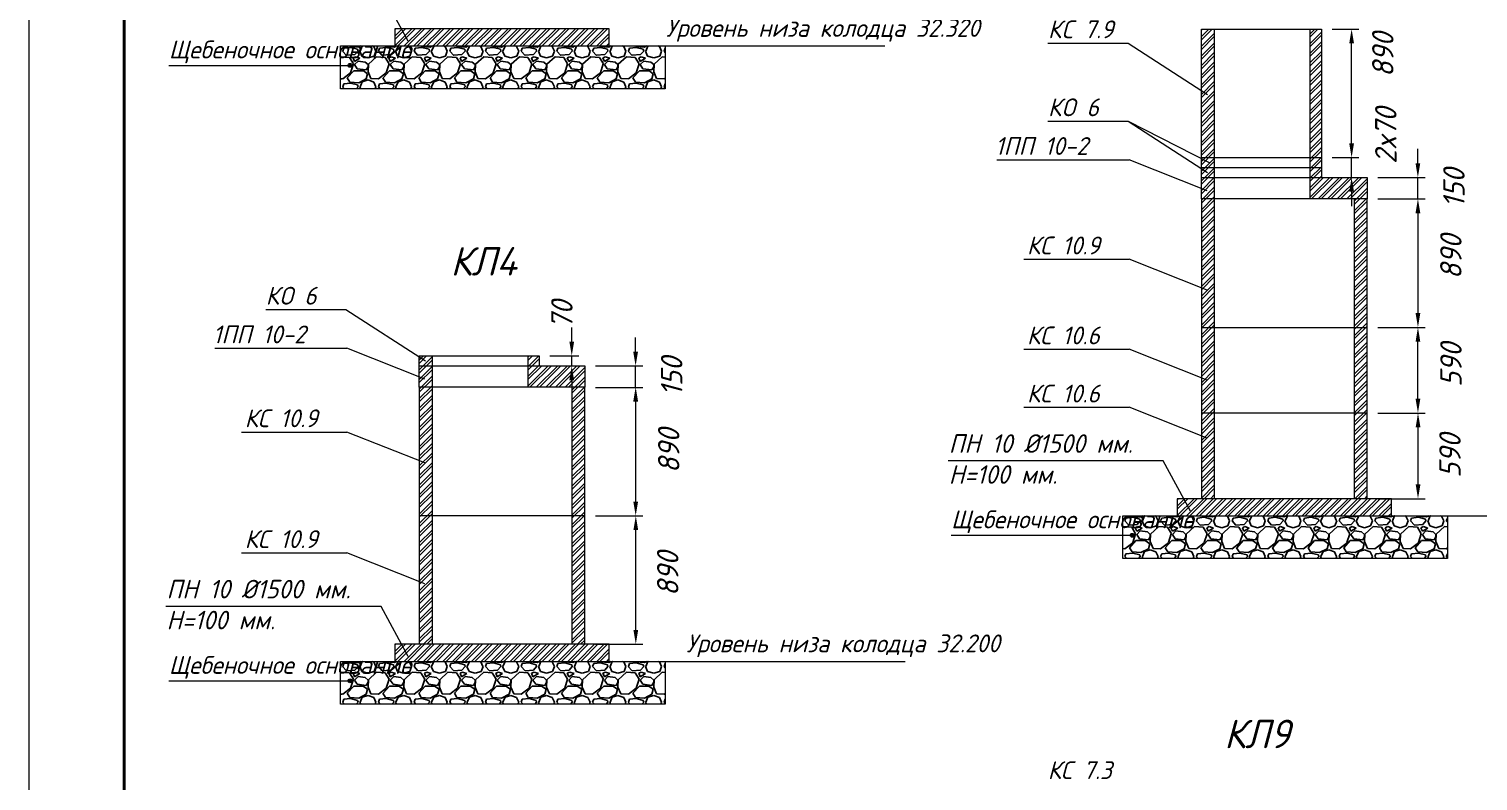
# Model space of a CAD drawing. Header units: millimetres. Extents: x 946 to 259010, y 548 to 42559.
# Drawn here: x 165217 to 185507, y 11764 to 22301 of the extents above; entities that cross this region are included whole.
import ezdxf

# ---------------------------------------------------------------- set-up
doc = ezdxf.new("R2010")
doc.units = ezdxf.units.MM
doc.layers.add('.', color=7, linetype='Continuous', lineweight=0, true_color=0xffffff)
for name, color, linetype, lineweight in [('00-рамка', 7, 'Continuous', 40), ('Канализация К1', 14, 'Continuous', 40), ('норма', 7, 'Continuous', 50), ('Размеры КР', 23, 'Continuous', 13), ('Тонко', 7, 'Continuous', 15)]:
    doc.layers.add(name, color=color, linetype=linetype, lineweight=lineweight)
doc.styles.add('GOST-2.304_Type-B_italic', font='GOST Common Italic.ttf')
doc.styles.add('ГОСТ', font='GOST Common Italic.ttf', dxfattribs={"height": 300})
doc.dimstyles.new('М 50', dxfattribs={"dimscale": 0, "dimtxt": 300, "dimasz": 200, "dimexe": 100, "dimexo": 150, "dimgap": 70, "dimtad": 1, "dimdec": 0, "dimlfac": 0.5, "dimdsep": 46, "dimtxsty": 'ГОСТ', "dimcen": 100, "dimdle": 150, "dimclrd": 256, "dimclre": 256, "dimclrt": 256, "dimazin": 3, "dimtfac": 1, "dimtdec": 0, "dimtmove": 1, "dimatfit": 3, "dimfxl": 100, "dimtolj": 1, "dimlwd": -1, "dimlwe": -1, "dimarcsym": 0})

# ---------------------------------------------------------------- blocks, each defined once
blk = doc.blocks.new('*D58')
at = {"layer": 'Defpoints', "color": 0, "transparency": 16777216}
for p in [(173000, 15480), (173714, 15480), (173000, 13680)]:
    blk.add_point(p, dxfattribs=at)
at = {"layer": 'Размеры КР', "transparency": 16777216}
for p, q in [((173150, 15480), (173814, 15480)), ((173714, 13880), (173714, 15280)), ((173150, 13680), (173814, 13680))]:
    blk.add_line(p, q, dxfattribs=at)
for points in [[(173681, 15280), (173747, 15280), (173714, 15480)], [(173681, 13880), (173747, 13880), (173714, 13680)]]:
    blk.add_solid(points, dxfattribs=at)
at = {"layer": 'Размеры КР', "lineweight": 13, "transparency": 16777216, "insert": (174161, 14666), "char_height": 300, "attachment_point": 5, "rotation": 90, "style": 'ГОСТ'}
blk.add_mtext('\\A1;890', dxfattribs=at)
blk = doc.blocks.new('*D59')
at = {"layer": 'Defpoints', "color": 0, "transparency": 16777216}
for p in [(173000, 17280), (173713, 17280), (173000, 15480)]:
    blk.add_point(p, dxfattribs=at)
at = {"layer": 'Размеры КР', "transparency": 16777216}
for p, q in [((173150, 17280), (173813, 17280)), ((173713, 15680), (173713, 17080)), ((173150, 15480), (173813, 15480))]:
    blk.add_line(p, q, dxfattribs=at)
for points in [[(173679, 17080), (173746, 17080), (173713, 17280)], [(173679, 15680), (173746, 15680), (173713, 15480)]]:
    blk.add_solid(points, dxfattribs=at)
at = {"layer": 'Размеры КР', "lineweight": 13, "transparency": 16777216, "insert": (174175, 16389), "char_height": 300, "attachment_point": 5, "rotation": 90, "style": 'ГОСТ'}
blk.add_mtext('\\A1;890', dxfattribs=at)
blk = doc.blocks.new('*D60')
at = {"layer": 'Defpoints', "color": 0, "transparency": 16777216}
for p in [(173000, 17580), (173711, 17580), (173000, 17280)]:
    blk.add_point(p, dxfattribs=at)
at = {"layer": 'Размеры КР', "transparency": 16777216}
for p, q in [((173711, 17780), (173711, 17980)), ((173150, 17580), (173811, 17580)), ((173711, 17280), (173711, 17580)), ((173150, 17280), (173811, 17280)), ((173711, 17080), (173711, 16880))]:
    blk.add_line(p, q, dxfattribs=at)
for points in [[(173678, 17780), (173745, 17780), (173711, 17580)], [(173678, 17080), (173745, 17080), (173711, 17280)]]:
    blk.add_solid(points, dxfattribs=at)
at = {"layer": 'Размеры КР', "lineweight": 13, "transparency": 16777216, "insert": (174217, 17430), "char_height": 300, "attachment_point": 5, "rotation": 90, "style": 'ГОСТ'}
blk.add_mtext('\\A1;150', dxfattribs=at)
blk = doc.blocks.new('*D61')
at = {"layer": 'Defpoints', "color": 0, "transparency": 16777216}
for p in [(172360, 17720), (172817, 17720), (172360, 17580)]:
    blk.add_point(p, dxfattribs=at)
at = {"layer": 'Размеры КР', "transparency": 16777216}
for p, q in [((172817, 17920), (172817, 18120)), ((172510, 17720), (172917, 17720)), ((172817, 17580), (172817, 17720)), ((172510, 17580), (172917, 17580)), ((172817, 17380), (172817, 17180))]:
    blk.add_line(p, q, dxfattribs=at)
for points in [[(172784, 17920), (172850, 17920), (172817, 17720)], [(172784, 17380), (172850, 17380), (172817, 17580)]]:
    blk.add_solid(points, dxfattribs=at)
at = {"layer": 'Размеры КР', "lineweight": 13, "transparency": 16777216, "insert": (172679, 18297), "char_height": 300, "attachment_point": 5, "rotation": 90, "style": 'ГОСТ'}
blk.add_mtext('\\A1;70', dxfattribs=at)
blk = doc.blocks.new('*D104')
at = {"layer": 'Defpoints', "color": 0, "transparency": 16777216}
for p in [(183954, 16920), (184667, 16920), (183954, 15720)]:
    blk.add_point(p, dxfattribs=at)
at = {"layer": 'Размеры КР', "transparency": 16777216}
for p, q in [((184104, 16920), (184767, 16920)), ((184667, 15920), (184667, 16720)), ((184104, 15720), (184767, 15720))]:
    blk.add_line(p, q, dxfattribs=at)
for points in [[(184634, 16720), (184701, 16720), (184667, 16920)], [(184634, 15920), (184701, 15920), (184667, 15720)]]:
    blk.add_solid(points, dxfattribs=at)
at = {"layer": 'Размеры КР', "lineweight": 13, "transparency": 16777216, "insert": (185114, 16320), "char_height": 300, "attachment_point": 5, "rotation": 90, "style": 'ГОСТ'}
blk.add_mtext('\\A1;590', dxfattribs=at)
blk = doc.blocks.new('*D105')
at = {"layer": 'Defpoints', "color": 0, "transparency": 16777216}
for p in [(183954, 18120), (184666, 18120), (183954, 16920)]:
    blk.add_point(p, dxfattribs=at)
at = {"layer": 'Размеры КР', "transparency": 16777216}
for p, q in [((184104, 18120), (184766, 18120)), ((184666, 17120), (184666, 17920)), ((184104, 16920), (184766, 16920))]:
    blk.add_line(p, q, dxfattribs=at)
for points in [[(184633, 17920), (184699, 17920), (184666, 18120)], [(184633, 17120), (184699, 17120), (184666, 16920)]]:
    blk.add_solid(points, dxfattribs=at)
at = {"layer": 'Размеры КР', "lineweight": 13, "transparency": 16777216, "insert": (185128, 17594), "char_height": 300, "attachment_point": 5, "rotation": 90, "style": 'ГОСТ'}
blk.add_mtext('\\A1;590', dxfattribs=at)
blk = doc.blocks.new('*D106')
at = {"layer": 'Defpoints', "color": 0, "transparency": 16777216}
for p in [(183954, 20220), (184665, 20220), (183954, 19920)]:
    blk.add_point(p, dxfattribs=at)
at = {"layer": 'Размеры КР', "transparency": 16777216}
for p, q in [((184665, 20420), (184665, 20620)), ((184104, 20220), (184765, 20220)), ((184665, 19920), (184665, 20220)), ((184104, 19920), (184765, 19920)), ((184665, 19720), (184665, 19520))]:
    blk.add_line(p, q, dxfattribs=at)
for points in [[(184632, 20420), (184698, 20420), (184665, 20220)], [(184632, 19720), (184698, 19720), (184665, 19920)]]:
    blk.add_solid(points, dxfattribs=at)
at = {"layer": 'Размеры КР', "lineweight": 13, "transparency": 16777216, "insert": (185170, 20070), "char_height": 300, "attachment_point": 5, "rotation": 90, "style": 'ГОСТ'}
blk.add_mtext('\\A1;150', dxfattribs=at)
blk = doc.blocks.new('*D107')
at = {"layer": 'Defpoints', "color": 0, "transparency": 16777216}
for p in [(183314, 20499), (183737, 20499), (183314, 20220)]:
    blk.add_point(p, dxfattribs=at)
at = {"layer": 'Размеры КР', "transparency": 16777216}
for p, q in [((183737, 20699), (183737, 20899)), ((183464, 20499), (183837, 20499)), ((183737, 20220), (183737, 20499)), ((183464, 20220), (183837, 20220)), ((183737, 20020), (183737, 19820))]:
    blk.add_line(p, q, dxfattribs=at)
for points in [[(183704, 20699), (183771, 20699), (183737, 20499)], [(183704, 20020), (183771, 20020), (183737, 20220)]]:
    blk.add_solid(points, dxfattribs=at)
at = {"layer": 'Размеры КР', "lineweight": 13, "transparency": 16777216, "insert": (184216, 20804), "char_height": 300, "attachment_point": 5, "rotation": 90, "style": 'ГОСТ'}
blk.add_mtext('\\A1;2x70', dxfattribs=at)
blk = doc.blocks.new('*D108')
at = {"layer": 'Defpoints', "color": 0, "transparency": 16777216}
for p in [(183954, 19920), (183954, 18120), (184666, 18120)]:
    blk.add_point(p, dxfattribs=at)
at = {"layer": 'Размеры КР', "transparency": 16777216}
for p, q in [((184104, 19920), (184766, 19920)), ((184666, 19720), (184666, 18320)), ((184104, 18120), (184766, 18120))]:
    blk.add_line(p, q, dxfattribs=at)
for points in [[(184633, 19720), (184699, 19720), (184666, 19920)], [(184633, 18320), (184699, 18320), (184666, 18120)]]:
    blk.add_solid(points, dxfattribs=at)
at = {"layer": 'Размеры КР', "lineweight": 13, "transparency": 16777216, "insert": (185127, 19106), "char_height": 300, "attachment_point": 5, "rotation": 90, "style": 'ГОСТ'}
blk.add_mtext('\\A1;890', dxfattribs=at)
blk = doc.blocks.new('*D114')
at = {"layer": 'Defpoints', "color": 0, "transparency": 16777216}
for p in [(183314, 22299), (183737, 22299), (183314, 20499)]:
    blk.add_point(p, dxfattribs=at)
at = {"layer": 'Размеры КР', "transparency": 16777216}
for p, q in [((183464, 22299), (183837, 22299)), ((183737, 20699), (183737, 22099)), ((183464, 20499), (183837, 20499))]:
    blk.add_line(p, q, dxfattribs=at)
for points in [[(183704, 22099), (183771, 22099), (183737, 22299)], [(183704, 20699), (183771, 20699), (183737, 20499)]]:
    blk.add_solid(points, dxfattribs=at)
at = {"layer": 'Размеры КР', "lineweight": 13, "transparency": 16777216, "insert": (184174, 21939), "char_height": 300, "attachment_point": 5, "rotation": 90, "style": 'ГОСТ'}
blk.add_mtext('\\A1;890', dxfattribs=at)

msp = doc.modelspace()

# ---------------------------------------------------------------- hatches: boundary and pattern name
at = {"layer": '.', "linetype": 'Continuous', "lineweight": 15}
h = msp.add_hatch(dxfattribs=at)
h.set_pattern_fill('ANSI32', color=256, scale=10)
h.set_pattern_definition([(45, (-234702.705, -471477.63), (-67.351921, 67.351921), []), (45, (-234657.8, -471477.63), (-67.351921, 67.351921), [])])
h.paths.add_polyline_path([(173340.5, 22303.5), (170340.5, 22303.5), (170340.5, 22063.5), (173340.5, 22063.5)])
h = msp.add_hatch(dxfattribs=at)
h.set_pattern_fill('ANSI32', color=0, scale=10)
h.set_pattern_definition([(45, (-315545.11, -478218.35), (-67.351921, 67.351921), []), (45, (-315500.21, -478218.35), (-67.351921, 67.351921), [])])
h.paths.add_polyline_path([(181634, 15720.1), (181814, 15720.1), (181814, 16920.1), (181634, 16920.1)])
h.paths.add_polyline_path([(181634, 16920.1), (181814, 16920.1), (181814, 18120.1), (181634, 18120.1)])
h.paths.add_polyline_path([(181814, 19920.1), (181634, 19920.1), (181634, 18120.1), (181814, 18120.1)])
h.paths.add_polyline_path([(181634, 19920.1), (181814, 19920.1), (181814, 20220.1), (181634, 20220.1)])
h.paths.add_polyline_path([(181814, 20359.7), (181634, 20359.7), (181634, 20220.1), (181814, 20220.1)])
h.paths.add_polyline_path([(181814, 20499.3), (181634, 20499.3), (181634, 20359.7), (181814, 20359.7)])
h.paths.add_polyline_path([(181814, 22299.3), (181634, 22299.3), (181634, 20499.3), (181814, 20499.3)])
h.paths.add_polyline_path([(183314, 22299.3), (183151.4, 22299.3), (183151.4, 20499.3), (183314, 20499.3)])
h.paths.add_polyline_path([(183151.4, 20499.3), (183151.4, 20359.7), (183314, 20359.7), (183314, 20499.3)])
h.paths.add_polyline_path([(183314, 20220.1), (183314, 20359.7), (183151.4, 20359.7), (183151.4, 20220.1)])
h.paths.add_polyline_path([(183954, 19920.1), (183954, 20220.1), (183151.4, 20220.1), (183151.4, 19920.1)])
h.paths.add_polyline_path([(183954, 19920.1), (183774, 19920.1), (183774, 18120.1), (183954, 18120.1)])
h.paths.add_polyline_path([(183774, 16920.1), (183954, 16920.1), (183954, 18120.1), (183774, 18120.1)])
h.paths.add_polyline_path([(183774, 15720.1), (183954, 15720.1), (183954, 16920.1), (183774, 16920.1)])
h = msp.add_hatch(dxfattribs=at)
h.set_pattern_fill('ANSI32', color=0, scale=10)
h.set_pattern_definition([(45, (-273376.76, -482164.18), (-67.351921, 67.351921), []), (45, (-273331.86, -482164.18), (-67.351921, 67.351921), [])])
h.paths.add_polyline_path([(170680.5, 14880.5), (170680.5, 13680.5), (170860.5, 13680.5), (170860.5, 15480.5), (170680.5, 15480.5)])
h.paths.add_polyline_path([(170680.5, 15480.5), (170860.5, 15480.5), (170860.5, 17280.5), (170680.5, 17280.5)])
h.paths.add_polyline_path([(170680.5, 17280.5), (170860.5, 17280.5), (170860.5, 17580.5), (170680.5, 17580.5)])
h.paths.add_polyline_path([(170860.5, 17580.5), (170860.5, 17720.1), (170680.5, 17720.1), (170680.5, 17580.5)])
h.paths.add_polyline_path([(172360.5, 17580.5), (172360.5, 17720.1), (172204, 17720.1), (172204, 17580.5)])
h.paths.add_polyline_path([(172204, 17280.5), (173000.5, 17280.5), (173000.5, 17580.5), (172204, 17580.5)])
h.paths.add_polyline_path([(172820.5, 15480.5), (173000.5, 15480.5), (173000.5, 17280.5), (172820.5, 17280.5)])
h.paths.add_polyline_path([(172820.5, 13680.5), (173000.5, 13680.5), (173000.5, 14880.5), (173000.5, 15480.5), (172820.5, 15480.5)])
h = msp.add_hatch(dxfattribs=at)
h.set_pattern_fill('ANSI32', color=256, scale=10)
h.set_pattern_definition([(45, (-223749.2, -478060.975), (-67.351921, 67.351921), []), (45, (-223704.3, -478060.975), (-67.351921, 67.351921), [])])
h.paths.add_polyline_path([(184294, 15720.1), (181294, 15720.1), (181294, 15480.1), (184294, 15480.1)])
h = msp.add_hatch(dxfattribs=at)
h.set_pattern_fill('ANSI32', color=256, scale=10)
h.set_pattern_definition([(45, (-234702.705, -480100.62), (-67.351921, 67.351921), []), (45, (-234657.8, -480100.62), (-67.351921, 67.351921), [])])
h.paths.add_polyline_path([(173340.5, 13680.5), (170340.5, 13680.5), (170340.5, 13440.5), (173340.5, 13440.5)])
h = msp.add_hatch()
h.set_pattern_fill('GRAVEL', color=256, scale=500)
h.set_pattern_definition([(228.0127875, (-1020678.953, -160011.243), (-4000, -4500), [67.268, -6659.54402]), (184.9697407, (-1020723.953, -160061.243), (6000, 500), [115.434, -11427.96238]), (132.510447, (-1020838.953, -160071.243), (5000, -5500), [81.394, -8058.0163]), (267.273689, (-1021033.953, -160196.243), (500, 10000), [105.119, -10406.77902]), (292.8336542, (-1021038.953, -160301.243), (-2500, 6000), [103.0775, -10204.68656]), (357.273689, (-1020998.953, -160396.243), (-10000, 500), [105.119, -10406.77902]), (37.6942405, (-1020893.953, -160401.243), (-6500, -5000), [139.0145, -13762.42427]), (72.2553284, (-1020783.953, -160316.243), (3500, 11000), [131.244, -12993.16075]), (121.4295656, (-1020743.953, -160191.243), (-4000, 6500), [105.475, -10442.03655]), (175.2363583, (-1020798.953, -160101.243), (5500, -500), [120.416, -5900.38129]), (222.3974378, (-1020918.953, -160091.243), (-6000, -5500), [155.724, -15416.6875]), (138.814075, (-1020538.953, -160201.243), (-3500, 3000), [53.1505, -5261.9224]), (171.4692344, (-1020578.953, -160166.243), (6500, -1000), [101.1185, -10010.7557]), (225, (-1020678.95, -160151.24), (-6e-14, -500), [70.7105, -636.39628]), (203.1985905, (-1020713.95, -160091.24), (2500, 1000), [38.079, -3769.80755]), (291.8014095, (-1020748.95, -160106.24), (-500, 1500), [53.8515, -2638.7309]), (30.9637565, (-1020728.95, -160156.24), (1500, 1000), [87.4645, -2828.01145]), (161.565051, (-1020653.95, -160111.24), (1000, -500), [63.2455, -1517.89333]), (16.3895403, (-1021038.953, -160106.243), (5000, 1500), [88.6, -8771.42257]), (70.346176, (-1020953.953, -160081.243), (-2000, -5500), [74.3305, -7358.70387]), (293.1985905, (-1020653.95, -160011.24), (-1000, 2500), [76.1575, -3731.72905]), (343.6104597, (-1020623.953, -160081.243), (-5000, 1500), [88.6, -8771.42257]), (339.443955, (-1021038.953, -160416.24), (-2500, 1000), [85.44, -4186.56187]), (294.7751406, (-1020958.953, -160446.243), (-2500, 5500), [71.589, -7087.32153]), (66.8014095, (-1020648.95, -160511.24), (1000, 2500), [76.1575, -3731.72905]), (17.3540246, (-1020618.953, -160441.243), (-6500, -2000), [83.8155, -8297.7118]), (69.443955, (-1020893.953, -160511.24), (-1000, -2500), [42.72, -4229.28187]), (101.3099325, (-1020678.95, -160511.24), (-500, 2000), [25.495, -2524.01476]), (165.963757, (-1020683.95, -160486.24), (1500, -500), [103.0775, -1958.47531]), (186.009006, (-1020783.953, -160461.243), (5000, 500), [95.525, -9456.96159]), (303.690068, (-1020728.95, -160201.24), (-500, 1000), [72.111, -1730.66464]), (353.1572266, (-1020688.953, -160261.243), (8500, -1000), [125.897, -12463.78131]), (60.945396, (-1020563.953, -160276.243), (-2000, -3500), [51.478, -5096.33707]), (90, (-1020538.95, -160231.24), (-500, 500), [30, -470]), (120.256437, (-1020793.953, -160446.243), (2000, -3500), [69.462, -6876.76]), (48.0127875, (-1020828.953, -160386.243), (4000, 4500), [134.536, -6592.27602]), (0, (-1020738.95, -160286.24), (500, 500), [130, -370]), (325.3048465, (-1020608.953, -160286.243), (5000, -3500), [79.057, -7826.63715]), (254.054604, (-1020543.95, -160331.24), (-500, -2000), [72.801, -3567.25394]), (207.6459754, (-1020563.953, -160401.243), (-9500, -5000), [118.5325, -11734.7371]), (175.4260787, (-1020668.953, -160456.243), (-6500, 500), [125.3995, -12414.5367])])
h.paths.add_polyline_path([(174126.2, 21463.5), (174126.2, 22063.5), (169580.9, 22063.5), (169580.9, 21463.5)])
h = msp.add_hatch()
h.set_pattern_fill('GRAVEL', color=256, scale=500)
h.set_pattern_definition([(228.0127875, (-1009725.448, -166594.586), (-4000, -4500), [67.268, -6659.54402]), (184.9697407, (-1009770.448, -166644.586), (6000, 500), [115.434, -11427.96238]), (132.510447, (-1009885.448, -166654.586), (5000, -5500), [81.394, -8058.0163]), (267.273689, (-1010080.448, -166779.586), (500, 10000), [105.119, -10406.77902]), (292.8336542, (-1010085.448, -166884.586), (-2500, 6000), [103.0775, -10204.68656]), (357.273689, (-1010045.448, -166979.586), (-10000, 500), [105.119, -10406.77902]), (37.6942405, (-1009940.448, -166984.586), (-6500, -5000), [139.0145, -13762.42427]), (72.2553284, (-1009830.448, -166899.586), (3500, 11000), [131.244, -12993.16075]), (121.4295656, (-1009790.448, -166774.586), (-4000, 6500), [105.475, -10442.03655]), (175.2363583, (-1009845.45, -166684.586), (5500, -500), [120.416, -5900.38129]), (222.3974378, (-1009965.448, -166674.586), (-6000, -5500), [155.724, -15416.6875]), (138.814075, (-1009585.45, -166784.586), (-3500, 3000), [53.1505, -5261.9224]), (171.4692344, (-1009625.448, -166749.586), (6500, -1000), [101.1185, -10010.7557]), (225, (-1009725.45, -166734.6), (-6e-14, -500), [70.7105, -636.39628]), (203.1985905, (-1009760.45, -166674.586), (2500, 1000), [38.079, -3769.80755]), (291.8014095, (-1009795.45, -166689.59), (-500, 1500), [53.8515, -2638.7309]), (30.9637565, (-1009775.45, -166739.586), (1500, 1000), [87.4645, -2828.01145]), (161.565051, (-1009700.45, -166694.59), (1000, -500), [63.2455, -1517.89333]), (16.3895403, (-1010085.448, -166689.586), (5000, 1500), [88.6, -8771.42257]), (70.346176, (-1010000.448, -166664.586), (-2000, -5500), [74.3305, -7358.70387]), (293.1985905, (-1009700.45, -166594.586), (-1000, 2500), [76.1575, -3731.72905]), (343.6104597, (-1009670.448, -166664.586), (-5000, 1500), [88.6, -8771.42257]), (339.443955, (-1010085.45, -166999.586), (-2500, 1000), [85.44, -4186.56187]), (294.7751406, (-1010005.448, -167029.586), (-2500, 5500), [71.589, -7087.32153]), (66.8014095, (-1009695.45, -167094.586), (1000, 2500), [76.1575, -3731.72905]), (17.3540246, (-1009665.448, -167024.586), (-6500, -2000), [83.8155, -8297.7118]), (69.443955, (-1009940.45, -167094.586), (-1000, -2500), [42.72, -4229.28187]), (101.3099325, (-1009725.45, -167094.59), (-500, 2000), [25.495, -2524.01476]), (165.963757, (-1009730.45, -167069.59), (1500, -500), [103.0775, -1958.47531]), (186.009006, (-1009830.448, -167044.586), (5000, 500), [95.525, -9456.96159]), (303.690068, (-1009775.45, -166784.59), (-500, 1000), [72.111, -1730.66464]), (353.1572266, (-1009735.448, -166844.586), (8500, -1000), [125.897, -12463.78131]), (60.945396, (-1009610.45, -166859.586), (-2000, -3500), [51.478, -5096.33707]), (90, (-1009585.45, -166814.6), (-500, 500), [30, -470]), (120.256437, (-1009840.448, -167029.586), (2000, -3500), [69.462, -6876.76]), (48.0127875, (-1009875.448, -166969.586), (4000, 4500), [134.536, -6592.27602]), (0, (-1009785.45, -166869.6), (500, 500), [130, -370]), (325.3048465, (-1009655.448, -166869.586), (5000, -3500), [79.057, -7826.63715]), (254.054604, (-1009590.45, -166914.586), (-500, -2000), [72.801, -3567.25394]), (207.6459754, (-1009610.448, -166984.586), (-9500, -5000), [118.5325, -11734.7371]), (175.4260787, (-1009715.448, -167039.586), (-6500, 500), [125.3995, -12414.5367])])
h.paths.add_polyline_path([(185079.7, 14880.1), (185079.7, 15480.1), (180534.4, 15480.1), (180534.4, 14880.1)])
h = msp.add_hatch()
h.set_pattern_fill('GRAVEL', color=256, scale=500)
h.set_pattern_definition([(228.0127875, (-1020678.953, -168634.233), (-4000, -4500), [67.268, -6659.54402]), (184.9697407, (-1020723.953, -168684.233), (6000, 500), [115.434, -11427.96238]), (132.510447, (-1020838.953, -168694.233), (5000, -5500), [81.394, -8058.0163]), (267.273689, (-1021033.953, -168819.233), (500, 10000), [105.119, -10406.77902]), (292.8336542, (-1021038.953, -168924.233), (-2500, 6000), [103.0775, -10204.68656]), (357.273689, (-1020998.953, -169019.233), (-10000, 500), [105.119, -10406.77902]), (37.6942405, (-1020893.953, -169024.233), (-6500, -5000), [139.0145, -13762.42427]), (72.2553284, (-1020783.953, -168939.233), (3500, 11000), [131.244, -12993.16075]), (121.4295656, (-1020743.953, -168814.233), (-4000, 6500), [105.475, -10442.03655]), (175.2363583, (-1020798.953, -168724.233), (5500, -500), [120.416, -5900.38129]), (222.3974378, (-1020918.953, -168714.233), (-6000, -5500), [155.724, -15416.6875]), (138.814075, (-1020538.953, -168824.233), (-3500, 3000), [53.1505, -5261.9224]), (171.4692344, (-1020578.953, -168789.233), (6500, -1000), [101.1185, -10010.7557]), (225, (-1020678.95, -168774.23), (-6e-14, -500), [70.7105, -636.39628]), (203.1985905, (-1020713.95, -168714.23), (2500, 1000), [38.079, -3769.80755]), (291.8014095, (-1020748.95, -168729.23), (-500, 1500), [53.8515, -2638.7309]), (30.9637565, (-1020728.95, -168779.23), (1500, 1000), [87.4645, -2828.01145]), (161.565051, (-1020653.95, -168734.23), (1000, -500), [63.2455, -1517.89333]), (16.3895403, (-1021038.953, -168729.233), (5000, 1500), [88.6, -8771.42257]), (70.346176, (-1020953.953, -168704.233), (-2000, -5500), [74.3305, -7358.70387]), (293.1985905, (-1020653.95, -168634.23), (-1000, 2500), [76.1575, -3731.72905]), (343.6104597, (-1020623.953, -168704.233), (-5000, 1500), [88.6, -8771.42257]), (339.443955, (-1021038.953, -169039.233), (-2500, 1000), [85.44, -4186.56187]), (294.7751406, (-1020958.953, -169069.233), (-2500, 5500), [71.589, -7087.32153]), (66.8014095, (-1020648.95, -169134.23), (1000, 2500), [76.1575, -3731.72905]), (17.3540246, (-1020618.953, -169064.233), (-6500, -2000), [83.8155, -8297.7118]), (69.443955, (-1020893.953, -169134.233), (-1000, -2500), [42.72, -4229.28187]), (101.3099325, (-1020678.95, -169134.23), (-500, 2000), [25.495, -2524.01476]), (165.963757, (-1020683.95, -169109.23), (1500, -500), [103.0775, -1958.47531]), (186.009006, (-1020783.953, -169084.233), (5000, 500), [95.525, -9456.96159]), (303.690068, (-1020728.95, -168824.23), (-500, 1000), [72.111, -1730.66464]), (353.1572266, (-1020688.953, -168884.233), (8500, -1000), [125.897, -12463.78131]), (60.945396, (-1020563.953, -168899.233), (-2000, -3500), [51.478, -5096.33707]), (90, (-1020538.95, -168854.23), (-500, 500), [30, -470]), (120.256437, (-1020793.953, -169069.233), (2000, -3500), [69.462, -6876.76]), (48.0127875, (-1020828.953, -169009.233), (4000, 4500), [134.536, -6592.27602]), (0, (-1020738.95, -168909.23), (500, 500), [130, -370]), (325.3048465, (-1020608.953, -168909.233), (5000, -3500), [79.057, -7826.63715]), (254.054604, (-1020543.95, -168954.23), (-500, -2000), [72.801, -3567.25394]), (207.6459754, (-1020563.953, -169024.233), (-9500, -5000), [118.5325, -11734.7371]), (175.4260787, (-1020668.953, -169079.233), (-6500, 500), [125.3995, -12414.5367])])
h.paths.add_polyline_path([(174126.2, 12840.5), (174126.2, 13440.5), (169580.9, 13440.5), (169580.9, 12840.5)])
at = {"layer": 'Тонко', "lineweight": 15}
for points in [[(169738.7, 21790.7, 1), (169685.1, 21790.7, 1)], [(180692.2, 15207.4, 1), (180638.6, 15207.4, 1)], [(169738.7, 13167.7, 1), (169685.1, 13167.7, 1)]]:
    msp.add_hatch(color=256, dxfattribs=at).paths.add_polyline_path(points)

# ---------------------------------------------------------------- linework, layer by layer
at = {"lineweight": 13}
for p, q in [((170141.8, 22836.1), (170523.4, 22135.3)), ((173577.9, 22063.5), (177200.2, 22063.5)), ((179485.5, 22103.6), (180607.4, 22103.6)), ((167176, 21790.7), (169711.9, 21790.7)), ((179485.5, 21010.7), (180607.4, 21010.7)), ((178770.8, 20468.7), (180620.1, 20468.7)), ((181715, 20035.7), (180620.1, 20468.7)), ((179145.3, 19075.3), (180620.1, 19075.3)), ((181715, 18642.4), (180620.1, 19075.3)), ((168532, 18371.1), (169653.8, 18371.1)), ((167817.3, 17829), (169666.6, 17829)), ((170761.5, 17396.1), (169666.6, 17829)), ((179145.3, 17814.9), (180620.1, 17814.9)), ((181715, 17382), (180620.1, 17814.9)), ((179145.3, 17000), (180620.1, 17000)), ((181715, 16567.1), (180620.1, 17000)), ((168191.8, 16653.5), (169666.6, 16653.5)), ((170761.5, 16220.6), (169666.6, 16653.5)), ((178086.1, 16252.8), (181100.4, 16252.8)), ((181095.3, 16252.8), (181476.9, 15552)), ((185079.7, 15480.1), (188702, 15480.1)), ((178129.5, 15207.4), (180665.4, 15207.4)), ((168191.8, 14960.3), (169666.6, 14960.3)), ((170761.5, 14527.4), (169666.6, 14960.3)), ((167132.6, 14213.1), (170146.9, 14213.1)), ((170141.8, 14213.1), (170523.4, 13512.3)), ((173863.6, 13440.5), (177485.9, 13440.5)), ((167176, 13167.7), (169711.9, 13167.7))]:
    msp.add_line(p, q, dxfattribs=at)
at = {"layer": '00-рамка', "lineweight": 40}
msp.add_lwpolyline([(166550.4, 42247.4), (224583.7, 42247.4), (224583.7, 892.3), (166550.4, 892.3)], close=True, dxfattribs=at)
at = {"layer": 'Канализация К1', "color": 0, "lineweight": 15}
msp.add_line((165217, 42559), (165217, 559), dxfattribs=at)
at = {"layer": 'Канализация К1', "color": 0, "linetype": 'Continuous', "lineweight": 15}
for p, q in [((181634, 20499.3), (181634, 22299.3)), ((181634, 22299.3), (183314, 22299.3)), ((183151.4, 22299.3), (183151.4, 19920.1)), ((183314, 22299.3), (183314, 20220.1)), ((180607.4, 22103.6), (181720.8, 21383.1)), ((180607.4, 21010.7), (181720.8, 20290.2)), ((180607.4, 21010.7), (181750.2, 20426.8)), ((181634, 20359.7), (181634, 20499.3)), ((181634, 20499.3), (183314, 20499.3)), ((181634, 20220.1), (181634, 20359.7)), ((181634, 20359.7), (183314, 20359.7)), ((181634, 19920.1), (181634, 20220.1)), ((181634, 20220.1), (183954, 20220.1)), ((183954, 20220.1), (183954, 19920.1)), ((183954, 19920.1), (181634, 19920.1)), ((181634, 19920.1), (181634, 16920.1)), ((183954, 16920.1), (183954, 19920.1)), ((169653.8, 18371.1), (170767.3, 17650.6)), ((181634, 18120.1), (183954, 18120.1)), ((170680.5, 17720.1), (172360.5, 17720.1)), ((170680.5, 17580.5), (170680.5, 17720.1)), ((172204, 17720.1), (172204, 17280.5)), ((172360.5, 17720.1), (172360.5, 17580.5)), ((170680.5, 17280.5), (170680.5, 17580.5)), ((170680.5, 17580.5), (173000.5, 17580.5)), ((173000.5, 17580.5), (173000.5, 17280.5)), ((173000.5, 17280.5), (170680.5, 17280.5)), ((170680.5, 17280.5), (170680.5, 14880.5)), ((173000.5, 14880.5), (173000.5, 17280.5)), ((183954, 16920.1), (181634, 16920.1)), ((181634, 16920.1), (181634, 15720.1)), ((183954, 15720.1), (183954, 16920.1)), ((173000.5, 15480.5), (170680.5, 15480.5)), ((170680.5, 14880.5), (170680.5, 13680.5)), ((173000.5, 13680.5), (173000.5, 14880.5))]:
    msp.add_line(p, q, dxfattribs=at)
at = {"layer": 'норма', "lineweight": 15, "ltscale": 2}
for p, q in [((169580.9, 21763.9), (169580.9, 22063.5)), ((174126.2, 22063.5), (174126.2, 21763.9)), ((180534.4, 15180.6), (180534.4, 15480.1)), ((185079.7, 15480.1), (185079.7, 15180.6)), ((169580.9, 13140.9), (169580.9, 13440.5)), ((174126.2, 13440.5), (174126.2, 13140.9))]:
    msp.add_line(p, q, dxfattribs=at)
at = {"layer": 'Размеры КР', "color": 250, "lineweight": 13}
for points in [[(170340.5, 22303.5), (170340.5, 22063.5), (173340.5, 22063.5), (173340.5, 22303.5), (170340.5, 22303.5)], [(181814, 22299.3), (181814, 15720.1)], [(183774, 19920.1), (183774, 15720.1)], [(170860.5, 17720.1), (170860.5, 13680.5)], [(172820.5, 17280.5), (172820.5, 13680.5)], [(181294, 15720.1), (181294, 15480.1), (184294, 15480.1), (184294, 15720.1), (181294, 15720.1)], [(170340.5, 13680.5), (170340.5, 13440.5), (173340.5, 13440.5), (173340.5, 13680.5), (170340.5, 13680.5)]]:
    msp.add_lwpolyline(points, dxfattribs=at)
for points in [[(174126.2, 21463.5), (169580.9, 21463.5), (169580.9, 22063.5), (174126.2, 22063.5)], [(185079.7, 14880.1), (180534.4, 14880.1), (180534.4, 15480.1), (185079.7, 15480.1)], [(174126.2, 12840.5), (169580.9, 12840.5), (169580.9, 13440.5), (174126.2, 13440.5)]]:
    msp.add_lwpolyline(points, close=True, dxfattribs=at)
at = {"layer": 'Тонко', "lineweight": 15}
for centre in [(169711.9, 21790.7), (180665.4, 15207.4), (169711.9, 13167.7)]:
    msp.add_circle(centre, 26.8, dxfattribs=at)

# ---------------------------------------------------------------- texts
at = {"lineweight": 15, "style": 'GOST-2.304_Type-B_italic'}
for s, height, p in [('КC 7.9', 249.6, (179485.5, 22171.6)), ('КO 6', 249.6, (179485.5, 21078.7)), ('1ПП 10-2', 249.6, (178745.7, 20536.6)), ('КС 10.9', 249.6, (179191.2, 19143.2)), ('КЛ4', 400, (171119.5, 18846.5)), ('КO 6', 249.6, (168532, 18439)), ('1ПП 10-2', 249.6, (167792.2, 17897)), ('КС 10.6', 249.6, (179191.2, 17882.9)), ('КС 10.6', 249.6, (179191.2, 17067.9)), ('КС 10.9', 249.6, (168237.7, 16721.5)), ('КС 10.9', 249.6, (168237.7, 15028.3)), ('КЛ9', 400, (181952.9, 12223.9)), ('КС 7.3', 249.6, (179482.5, 11791.6))]:
    msp.add_text(s, height=height, dxfattribs=at).set_placement(p)
at = {"color": 250, "char_height": 250, "attachment_point": 1, "style": 'ГОСТ'}
for s, insert in [('Уровень низа колодца 32.320 ', (174137, 22440.8)), ('Уровень низа колодца 32.200 ', (174422.7, 13817.8))]:
    msp.add_mtext_dynamic_manual_height_columns(s, width=4247.949, gutter_width=20, heights=[0], dxfattribs=dict(at, insert=insert))
at = {"attachment_point": 1, "style": 'ГОСТ'}
for s, width, heights, insert, char_height in [('Щебеночное основание ', 3888.851, [0], (167176, 22138.3), 250), ('ПН 10 %%C1500 мм.\\PН=100 мм.', 3495.448, [1161.3], (178096.1, 16622.6), 260), ('Щебеночное основание ', 3888.851, [0], (178129.5, 15555), 250), ('ПН 10 %%C1500 мм.\\PН=100 мм.', 3495.448, [1161.3], (167142.6, 14583), 260), ('Щебеночное основание ', 3888.851, [0], (167176, 13515.3), 250)]:
    msp.add_mtext_dynamic_manual_height_columns(s, width=width, gutter_width=20, heights=heights, dxfattribs=dict(at, insert=insert, char_height=char_height))

# ---------------------------------------------------------------- dimensions: what is measured, and where the dimension line sits
at = {"layer": 'Размеры КР', "color": 1, "lineweight": 13}
for base, p1, p2, text, picture, middle in [((183737.4, 22299.3), (183314, 20499.3), (183314, 22299.3), '890', '*D114', (184173.9, 21938.8)), ((183737.4, 20499.3), (183314, 20220.1), (183314, 20499.3), '2x70', '*D107', (184215.7, 20804.1)), ((184666.1, 18120.1), (183954, 19920.1), (183954, 18120.1), '890', '*D108', (185127.4, 19105.8)), ((172817.1, 17720.1), (172360.5, 17580.5), (172360.5, 17720.1), '70', '*D61', (172678.8, 18297)), ((184666.1, 18120.1), (183954, 16920.1), (183954, 18120.1), '590', '*D105', (185128.4, 17594.4)), ((173712.6, 17280.5), (173000.5, 15480.5), (173000.5, 17280.5), '890', '*D59', (174174.9, 16389.2)), ((184667.4, 16920.1), (183954, 15720.1), (183954, 16920.1), '590', '*D104', (185114.5, 16320.1)), ((173713.9, 15480.5), (173000.5, 13680.5), (173000.5, 15480.5), '890', '*D58', (174161, 14666.2))]:
    dim = msp.add_linear_dim(base=base, p1=p1, p2=p2, angle=90, text=text, dimstyle='М 50', override={"dimscale": 1, "dimtad": 3, "dimtmove": 2}, dxfattribs=at)
    dim.commit()
    dim.dimension.update_dxf_attribs({"geometry": picture, "text_midpoint": middle, "dimtype": 160, "text_rotation": 90})
for base, p1, p2, picture, middle in [((184664.9, 20220.1), (183954, 19920.1), (183954, 20220.1), '*D106', (185170.1, 20070.1)), ((173711.4, 17580.5), (173000.5, 17280.5), (173000.5, 17580.5), '*D60', (174216.6, 17430.5))]:
    dim = msp.add_linear_dim(base=base, p1=p1, p2=p2, angle=90, dimstyle='М 50', override={"dimscale": 1, "dimtad": 3, "dimtmove": 2}, dxfattribs=at)
    dim.commit()
    dim.dimension.update_dxf_attribs({"geometry": picture, "text_midpoint": middle, "dimtype": 160, "text_rotation": 90})

doc.saveas('drawing.dxf')
